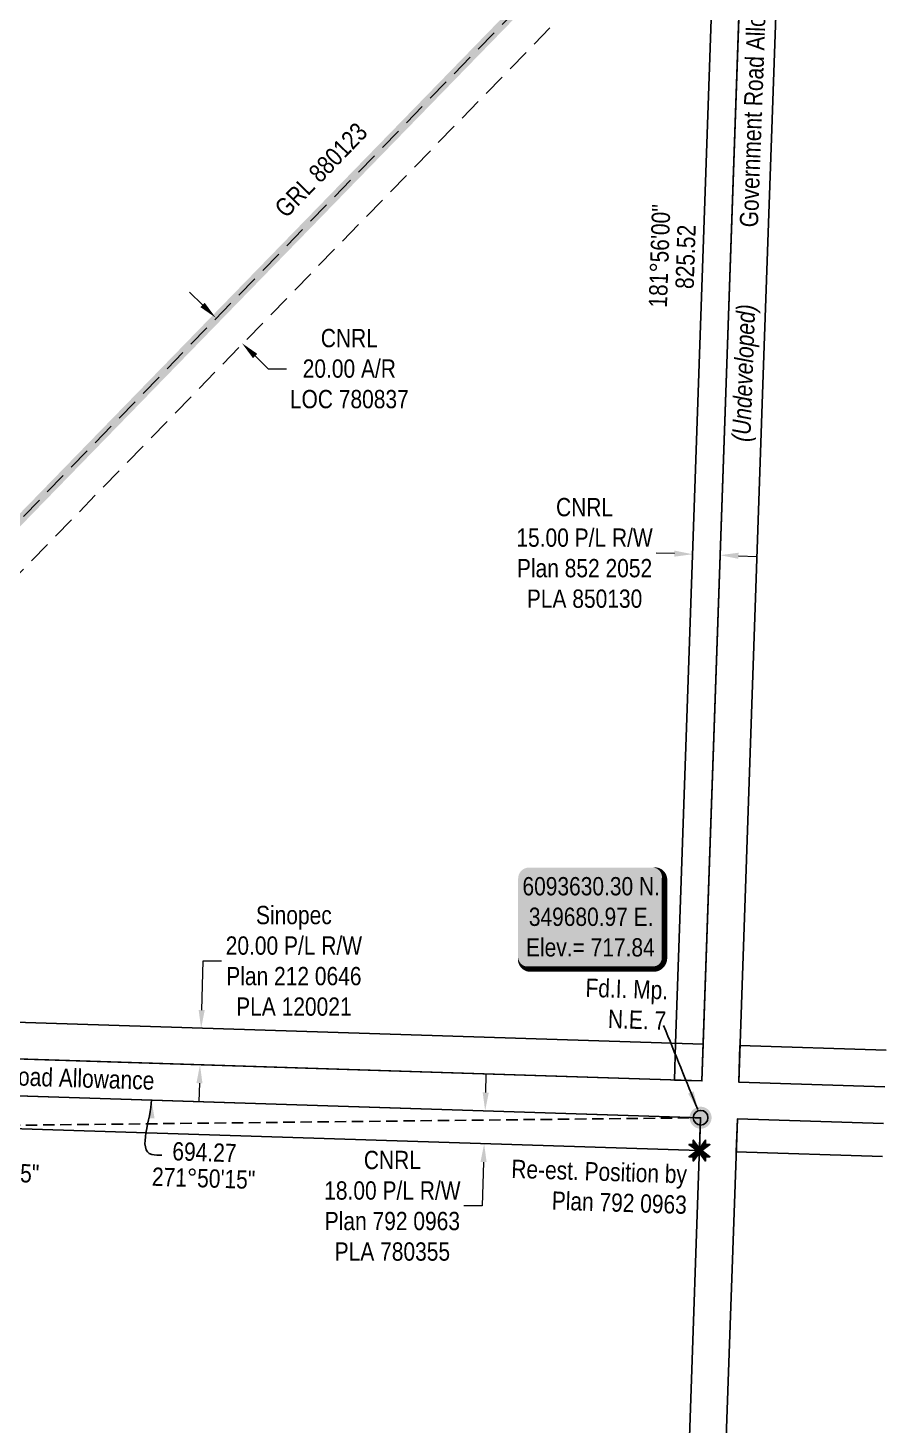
# Model space of a CAD drawing. Extents: x 345928 to 349876, y 6092726 to 6096361.
# Drawn here: x 349313 to 349782, y 6093462 to 6094226 of the extents above; entities that cross this region are included whole.
import ezdxf
from ezdxf.enums import TextEntityAlignment as Align

# ---------------------------------------------------------------- set-up
doc = ezdxf.new("R2010")
doc.units = 0
doc.header["$LTSCALE"] = 5
doc.header["$PDSIZE"] = 0.5
for name, pattern in [('CENTERLINEX3', [5, 2.5, -1, 0.5, -1]), ('foc-ACCESSROAD', [3.75, 2.5, -1.25]), ('foc-TIELINE', [1.875, 1.25, -0.625])]:
    doc.linetypes.add(name, pattern=pattern)
doc.layers.get('Defpoints').update_dxf_attribs({"color": 9})
doc.layers.add('AS-FMA BOUNDARY', color=7, linetype='Continuous', true_color=0x008f47, transparency=0.7)
doc.layers.add('AS-FMA-T', color=7, linetype='Continuous', true_color=0x00b386)
for name, color, linetype in [('C-AR', 13, 'foc-ACCESSROAD'), ('C-RW', 13, 'Continuous'), ('F-RW', 190, 'Continuous'), ('L-BD', 7, 'Continuous'), ('L-MON', 1, 'Continuous'), ('L-MON-T', 1, 'Continuous'), ('L-ROAD-T', 7, 'Continuous'), ('L-SEC', 7, 'Continuous'), ('L-TIE', 7, 'foc-TIELINE')]:
    doc.layers.add(name, color=color, linetype=linetype)
for name, color, linetype, lineweight in [('C-AR-T', 13, 'Continuous', 9), ('C-RW-T', 13, 'Continuous', 9), ('F-RW-T', 190, 'Continuous', 9), ('T-TEXT', 48, 'Continuous', 18)]:
    doc.layers.add(name, color=color, linetype=linetype, lineweight=lineweight)
doc.styles.add('80', font='ARIALN.TTF', dxfattribs={"height": 10})
doc.styles.add('80CG', font='ARIALN.TTF', dxfattribs={"height": 10})
doc.styles.add('80L', font='ARIALN.TTF', dxfattribs={"height": 10})
doc.styles.add('80LS', font='ARIALNI.TTF', dxfattribs={"height": 10})
doc.dimstyles.new('Compass 5 000', dxfattribs={"dimscale": 5, "dimtxt": 9, "dimasz": 2, "dimexe": 0.2, "dimexo": 0.0625, "dimgap": 0.5, "dimtad": 0, "dimtih": 1, "dimtoh": 1, "dimzin": 0, "dimdsep": 46, "dimtxsty": '80CG', "dimcen": 0.1, "dimse1": 1, "dimse2": 1, "dimclrd": 256, "dimclrt": 256, "dimaunit": 1, "dimadec": 4, "dimazin": 0, "dimtfac": 0.06, "dimtofl": 0, "dimtmove": 0, "dimatfit": 1, "dimfxl": 0.2, "dimtolj": 1, "dimtzin": 0, "dimlwd": -1, "dimarcsym": 0})

# ---------------------------------------------------------------- blocks, each defined once
blk = doc.blocks.new('*D376')
at = {"layer": 'C-AR-T', "transparency": 16777216}
for p, q in [((349408.87, 6094074.27), (349401.69, 6094081.23)), ((349437.57, 6094046.41), (349444.74, 6094039.44)), ((349444.74, 6094039.44), (349454.74, 6094039.44))]:
    blk.add_line(p, q, dxfattribs=at)
for points in [[(349410.03, 6094075.46), (349407.71, 6094073.07), (349416.04, 6094067.3)], [(349438.73, 6094047.6), (349436.4, 6094045.21), (349430.39, 6094053.37)]]:
    blk.add_solid(points, dxfattribs=at)
at = {"layer": 'Defpoints', "color": 0, "transparency": 16777216}
for p in [(349416.04, 6094067.3), (349318.02, 6093966.33), (349332.36, 6093952.41)]:
    blk.add_point(p, dxfattribs=at)
at = {"layer": 'C-AR-T', "transparency": 16777216, "insert": (349489.04, 6094039.44), "char_height": 10, "attachment_point": 5, "style": '80CG'}
blk.add_mtext('\\A1;CNRL\\P20.00 A/R\\PLOC 780837', dxfattribs=at)
blk = doc.blocks.new('*D382')
at = {"layer": 'Defpoints', "color": 0, "transparency": 16777216}
for p in [(349408.08, 6093679.1), (349414.04, 6093678.92), (349413.42, 6093658.94)]:
    blk.add_point(p, dxfattribs=at)
at = {"layer": 'F-RW-T', "transparency": 16777216}
for p, q in [((349408.39, 6093689.1), (349409.22, 6093715.93)), ((349409.22, 6093715.93), (349419.22, 6093715.93)), ((349407.16, 6093649.13), (349406.85, 6093639.13))]:
    blk.add_line(p, q, dxfattribs=at)
for points in [[(349406.73, 6093689.15), (349410.06, 6093689.04), (349408.08, 6093679.1)], [(349405.49, 6093649.18), (349408.82, 6093649.08), (349407.47, 6093659.12)]]:
    blk.add_solid(points, dxfattribs=at)
at = {"layer": 'F-RW-T', "transparency": 16777216, "insert": (349458.76, 6093715.93), "char_height": 10, "attachment_point": 5, "style": '80CG'}
blk.add_mtext('\\A1;Sinopec\\P20.00 P/L R/W\\PPlan 212 0646\\PPLA 120021', dxfattribs=at)
blk = doc.blocks.new('*D383')
at = {"layer": 'C-RW-T', "transparency": 16777216}
for p, q in [((349563.57, 6093644.07), (349563.88, 6093654.06)), ((349562.39, 6093606.09), (349561.65, 6093582.13)), ((349561.65, 6093582.13), (349551.65, 6093582.13))]:
    blk.add_line(p, q, dxfattribs=at)
for points in [[(349561.9, 6093644.12), (349565.23, 6093644.02), (349563.26, 6093634.07)], [(349560.73, 6093606.14), (349564.06, 6093606.04), (349562.7, 6093616.09)]]:
    blk.add_solid(points, dxfattribs=at)
at = {"layer": 'Defpoints', "color": 0, "transparency": 16777216}
for p in [(349051.64, 6093649.89), (349051.08, 6093631.9), (349562.7, 6093616.09)]:
    blk.add_point(p, dxfattribs=at)
at = {"layer": 'C-RW-T', "transparency": 16777216, "insert": (349512.57, 6093582.13), "char_height": 10, "attachment_point": 5, "style": '80CG'}
blk.add_mtext('\\A1;CNRL\\P18.00 P/L R/W\\PPlan 792 0963\\PPLA 780355', dxfattribs=at)
blk = doc.blocks.new('*D385')
at = {"layer": 'C-RW-T', "transparency": 16777216}
for p, q in [((349666.64, 6093938.43), (349656.65, 6093938.76)), ((349701.64, 6093937.25), (349711.63, 6093936.92))]:
    blk.add_line(p, q, dxfattribs=at)
for points in [[(349666.7, 6093940.09), (349666.59, 6093936.76), (349676.64, 6093938.09)], [(349701.69, 6093938.92), (349701.58, 6093935.59), (349691.64, 6093937.59)]]:
    blk.add_solid(points, dxfattribs=at)
at = {"layer": 'Defpoints', "color": 0, "transparency": 16777216}
for p in [(349676.84, 6093944.29), (349691.85, 6093943.79), (349676.64, 6093938.09)]:
    blk.add_point(p, dxfattribs=at)
at = {"layer": 'C-RW-T', "transparency": 16777216, "insert": (349617.56, 6093938.76), "char_height": 10, "attachment_point": 5, "style": '80CG'}
blk.add_mtext('\\A1;CNRL\\P15.00 P/L R/W\\PPlan 852 2052\\PPLA 850130', dxfattribs=at)
blk = doc.blocks.new('fdia')
at = {"color": 255, "const_width": 1}
blk.add_lwpolyline([(-0.5, 0, 1), (0.5, 0, 1)], format="xyb", close=True, dxfattribs=at)
blk = doc.blocks.new('Fdiaa')
blk.add_blockref('fdia', (0, 0))
blk = doc.blocks.new('fdib')
at = {"color": 1, "const_width": 1.6}
blk.add_lwpolyline([(-0.4, 0, 1), (0.4, 0, 1)], format="xyb", close=True, dxfattribs=at)
at = {"color": 1}
blk.add_circle((0, 0), 0.8, dxfattribs=at)
blk = doc.blocks.new('Fdibb')
blk.add_blockref('fdib', (0, 0))
blk = doc.blocks.new('fdicc')
for name in ['Fdibb', 'Fdiaa']:
    blk.add_blockref(name, (0, 0))
blk = doc.blocks.new('FDI')
blk.add_blockref('fdicc', (0, 0))
blk = doc.blocks.new('*U431')
h = blk.add_hatch(color=254)
edge = h.paths.add_edge_path()
edge.add_line((-34, -28.5), (34, -28.5))
edge.add_arc((34, -22.5), 6, 270, 360)
edge.add_line((40, -22.5), (40, 21))
edge.add_arc((34, 21), 6, 0, 90)
edge.add_line((34, 27), (-34, 27))
edge.add_arc((-34, 21), 6, 90, 180)
edge.add_line((-40, 21), (-40, -22.5))
edge.add_arc((-34, -22.5), 6, 180, 270)
at = {"color": 1, "flags": 128}
blk.add_lwpolyline([(-34, -28.5, 3, 3, 0), (34, -28.5, 3, 3, 0.414214), (40, -22.5, 3, 3, 0), (40, 21, 3, 0, 0.414214), (34, 27, 0, 0, 0), (-34, 27, 0, 0, 0.414214), (-40, 21, 0, 0, 0), (-40, -22.5, 0, 3, 0.414214)], format="xyseb", close=True, dxfattribs=at)
blk.add_lwpolyline([(-17, -2.79, 0, 10, 0), (0, 0, 5, 5, 0)], format="xyseb", dxfattribs=at)
at = {"color": 1, "style": '80'}
blk.add_attdef('ENTER_TEXT_001', (-36.68, -4.99), '', height=10, dxfattribs=at)
blk = doc.blocks.new('TEMP')
h = blk.add_hatch(color=255)
h.dxf.hatch_style = 1
h.paths.add_polyline_path([(0, 0.25), (-0.67, 1.15), (-0.67, 0.67), (-1.15, 0.67), (-0.25, 0), (-1.15, -0.67), (-0.67, -0.67), (-0.67, -1.15), (0, -0.25), (0.67, -1.15), (0.67, -0.67), (1.15, -0.67), (0.25, 0), (1.15, 0.67), (0.67, 0.67), (0.67, 1.15)])
h.paths.add_polyline_path([(0.57, 0.85), (0.57, 0.57), (0.85, 0.57), (0.08, 0), (0.85, -0.57), (0.57, -0.57), (0.57, -0.85), (0, -0.08), (-0.57, -0.85), (-0.57, -0.57), (-0.85, -0.57), (-0.08, 0), (-0.85, 0.57), (-0.57, 0.57), (-0.57, 0.85), (0, 0.08)], flags=16)
h = blk.add_hatch(color=1)
h.dxf.hatch_style = 1
h.paths.add_polyline_path([(0, 0.08), (-0.57, 0.85), (-0.57, 0.57), (-0.85, 0.57), (-0.08, 0), (-0.85, -0.57), (-0.57, -0.57), (-0.57, -0.85), (0, -0.08), (0.57, -0.85), (0.57, -0.57), (0.85, -0.57), (0.08, 0), (0.85, 0.57), (0.57, 0.57), (0.57, 0.85)])
at = {"color": 1}
for p, q in [((-0.08, 0), (0.08, 0)), ((0, 0.08), (0, -0.08))]:
    blk.add_line(p, q, dxfattribs=at)
at = {"color": 255, "flags": 128}
blk.add_lwpolyline([(-0.25, 0), (-1.15, 0.67), (-0.67, 0.67), (-0.67, 1.15), (0, 0.25), (0.67, 1.15), (0.67, 0.67), (1.15, 0.67), (0.25, 0), (1.15, -0.67), (0.67, -0.67), (0.67, -1.15), (0, -0.25), (-0.67, -1.15), (-0.67, -0.67), (-1.15, -0.67)], close=True, dxfattribs=at)
at = {"color": 1, "flags": 128}
blk.add_lwpolyline([(-0.08, 0), (-0.85, 0.57), (-0.57, 0.57), (-0.57, 0.85), (0, 0.08), (0.57, 0.85), (0.57, 0.57), (0.85, 0.57), (0.08, 0), (0.85, -0.57), (0.57, -0.57), (0.57, -0.85), (0, -0.08), (-0.57, -0.85), (-0.57, -0.57), (-0.85, -0.57)], close=True, dxfattribs=at)

msp = doc.modelspace()

# ---------------------------------------------------------------- linework, layer by layer
at = {"layer": 'AS-FMA BOUNDARY', "linetype": 'CENTERLINEX3', "const_width": 4.999, "flags": 128}
msp.add_lwpolyline([(349713.251, 6094554.703), (349708.81, 6094455.155), (349706.691, 6094365.32), (349691.079, 6094349.276), (349211.834, 6093856.846), (349217.172, 6094092.551), (349265.493, 6094090.938), (349269.829, 6094220.861), (349129.911, 6094225.529), (349125.576, 6094095.606), (349164.196, 6094094.319), (349182.185, 6094093.718), (349195.535, 6094093.273), (349197.182, 6094093.218), (349191.367, 6093835.778), (349027.192, 6093671.401), (349006.656, 6093672.061), (348878.236, 6093676.183), (348835.402, 6093677.533), (348753.288, 6093680.121), (348752.336, 6093680.152), (348118.824, 6093700.174), (348074.308, 6093701.584), (348074.662, 6093711.563), (348075.016, 6093721.517), (348075.654, 6093739.504), (348102.843, 6094505.238), (348106.383, 6094604.96)], dxfattribs=at)
at = {"layer": 'C-AR', "flags": 128}
msp.add_lwpolyline([(349054.575, 6093670.523), (349027.192, 6093671.401), (349191.367, 6093835.778), (349211.775, 6093856.786), (349690.888, 6094349.114), (349706.497, 6094365.154), (349705.464, 6094335.424), (349689.858, 6094319.387), (349211.179, 6093827.32), (349054.575, 6093670.523)], close=True, dxfattribs=at)
at = {"layer": 'C-RW'}
for points in [[(349713.063, 6094554.709), (349708.81, 6094455.155), (349706.497, 6094365.154), (349705.464, 6094335.424), (349682.32, 6093670.383), (349681.646, 6093650.399), (349666.657, 6093650.88), (349667.331, 6093670.864), (349689.858, 6094319.387), (349690.888, 6094349.114), (349693.822, 6094455.661), (349698.033, 6094555.179)], [(349780.262, 6093609.06), (349700.44, 6093611.653), (349701.068, 6093629.642), (349780.891, 6093627.049)]]:
    msp.add_lwpolyline(points, dxfattribs=at)
msp.add_lwpolyline([(348876.899, 6093638.094), (348073.145, 6093663.489), (348073.782, 6093681.474), (348877.614, 6093656.076), (349680.967, 6093630.295), (349680.338, 6093612.31), (348876.899, 6093638.094)], close=True, dxfattribs=at)
at = {"layer": 'F-RW'}
msp.add_lwpolyline([(348107.507, 6093730.781), (348125.129, 6093719.929), (348838.101, 6093697.471), (348878.934, 6093696.165), (349682.32, 6093670.383), (349681.646, 6093650.399), (348878.236, 6093676.182), (348835.412, 6093677.528), (348753.317, 6093680.116), (348752.365, 6093680.146), (348119.002, 6093700.163), (348101.483, 6093710.973), (348074.857, 6093711.74), (348075.204, 6093721.502), (348075.571, 6093731.862), (348107.507, 6093730.781)], close=True, dxfattribs=at)
msp.add_lwpolyline([(349781.589, 6093647.149), (349701.767, 6093649.742), (349702.461, 6093669.725), (349782.284, 6093667.132)], dxfattribs=at)
at = {"layer": 'L-SEC'}
for p, q in [((349709.612, 6094454.791), (349695.638, 6094052.593)), ((349715.741, 6094051.937), (349729.713, 6094454.131)), ((349695.638, 6094052.593), (349681.645, 6093650.399)), ((349701.767, 6093649.743), (349715.741, 6094051.937)), ((349681.645, 6093650.399), (349279.95, 6093663.29)), ((349781.589, 6093647.15), (349701.767, 6093649.743)), ((349279.25, 6093643.187), (349680.967, 6093630.295)), ((349680.967, 6093630.295), (349666.92, 6093228.388)), ((349687.021, 6093227.733), (349701.069, 6093629.641)), ((349701.069, 6093629.641), (349780.891, 6093627.049))]:
    msp.add_line(p, q, dxfattribs=at)
at = {"layer": 'L-TIE', "flags": 128}
msp.add_lwpolyline([(349031.093, 6093623.143), (349680.967, 6093630.295)], dxfattribs=at)

# ---------------------------------------------------------------- block references
at = {"layer": 'L-MON', "xscale": 4.998846199999987, "yscale": 4.998846199999987, "zscale": 4.998846199999987}
msp.add_blockref('FDI', (349680.967, 6093630.295), dxfattribs=at)

# ---------------------------------------------------------------- texts
at = {"layer": 'AS-FMA-T', "insert": (349447.337, 6094128.197), "char_height": 9.9918, "attachment_point": 1, "rotation": 45.847005, "style": '80L'}
msp.add_mtext_dynamic_manual_height_columns('GRL 880123', width=64.48926, gutter_width=50, heights=[0], dxfattribs=at)
at = {"layer": 'L-BD', "style": '80L'}
for s, rotation, p in [('181°56\'00"', 88.066725, (349658.512, 6094101.017)), ('825.52', 88.066725, (349672.75, 6094100.536)), ('694.27', 358.161909, (349409.906, 6093611.486)), ('271°50\'15"', 358.161909, (349291.466, 6093600.594)), ('271°50\'15"', 358.161909, (349409.449, 6093597.247))]:
    msp.add_text(s, height=9.9977, rotation=rotation, dxfattribs=at).set_placement(p, align=Align.MIDDLE_CENTER)
at = {"layer": 'L-ROAD-T', "style": '80L'}
for rotation, p in [(87.966598, (349709.935, 6094191.132)), (358.190376, (349308.087, 6093652.895))]:
    msp.add_text('Government Road Allowance', height=9.99766, rotation=rotation, dxfattribs=at).set_placement(p, align=Align.MIDDLE_CENTER)
at = {"layer": 'T-TEXT', "style": '80LS'}
msp.add_text('(Undeveloped)', height=9.99766, rotation=87.966598, dxfattribs=at).set_placement((349704.465, 6094037.078), align=Align.MIDDLE_CENTER)

# ---------------------------------------------------------------- dimensions: what is measured, and where the dimension line sits
at = {"layer": 'C-AR-T'}
dim = msp.add_linear_dim(base=(349416.045, 6094067.303), p1=(349332.365, 6093952.407), p2=(349318.019, 6093966.335), angle=135.847005, text='CNRL\\X20.00 A/R\\PLOC 780837', dimstyle='Compass 5 000', dxfattribs=at)
dim.commit()
dim.dimension.update_dxf_attribs({"geometry": '*D376', "text_midpoint": (349489.043, 6094039.442), "dimtype": 161})
at = {"layer": 'C-RW-T'}
for base, p1, p2, angle, text, picture, middle in [((349676.636, 6093938.092), (349691.851, 6093943.787), (349676.844, 6093944.29), 178.081666, 'CNRL\\X15.00 P/L R/W\\PPlan 852 2052\\PPLA 850130', '*D385', (349617.561, 6093938.761)), ((349562.703, 6093616.085), (349051.638, 6093649.887), (349051.082, 6093631.901), 268.229412, 'CNRL\\X18.00 P/L R/W\\PPlan 792 0963\\PPLA 780355', '*D383', (349512.568, 6093582.131))]:
    dim = msp.add_linear_dim(base=base, p1=p1, p2=p2, angle=angle, text=text, dimstyle='Compass 5 000', dxfattribs=at)
    dim.commit()
    dim.dimension.update_dxf_attribs({"geometry": picture, "text_midpoint": middle, "dimtype": 161})
at = {"layer": 'F-RW-T'}
dim = msp.add_linear_dim(base=(349408.084, 6093679.1), p1=(349413.423, 6093658.938), p2=(349414.04, 6093678.916), angle=88.230688, text='Sinopec\\X20.00 P/L R/W\\PPlan 212 0646\\PPLA 120021', dimstyle='Compass 5 000', dxfattribs=at)
dim.commit()
dim.dimension.update_dxf_attribs({"geometry": '*D382', "text_midpoint": (349458.762, 6093715.934), "dimtype": 161})

# ---------------------------------------------------------------- leaders
at = {"layer": 'L-BD', "path_type": 1}
msp.add_leader([(349380.939, 6093639.923), (349381.16, 6093610.15), (349386.646, 6093609.771)], dimstyle='Compass 5 000', override={"dimgap": 0.5, "dimtad": 0}, dxfattribs=at)

# ---------------------------------------------------------------- next in the draw order: texts
at = {"layer": 'L-MON-T', "char_height": 9.98157, "attachment_point": 1, "rotation": 358.161909, "style": '80L', "bg_fill": 3, "box_fill_scale": 1.15, "bg_fill_color": 256, "bg_fill_true_color": 256, "bg_fill_transparency": 0}
for s, width, insert in [('\\pi1.0598;Fd.I. Mp.\\P\\pi13.867;N.E. 7', 44.24751, (349617.213, 6093706.375)), ('\\pi1.0003;Re-est. Position by\\P\\pi23.66;Plan 792 0963', 95.99545, (349576.749, 6093607.454))]:
    msp.add_mtext_dynamic_manual_height_columns(s, width=width, gutter_width=49.881, heights=[0], dxfattribs=dict(at, insert=insert))

# ---------------------------------------------------------------- next in the draw order: block references
at = {"color": 2}
ref = msp.add_blockref('*U431', (349621.253, 6093739.983), dxfattribs=dict(at, xscale=0.9992322339481143, yscale=0.9992322339481143, zscale=0.9992322339481143))
ref.add_attrib('ENTER_TEXT_001', '6093630.30 N.', (349583.639, 6093751.75), dxfattribs={"color": 1, "height": 9.99232, "style": '80'})
ref.add_attrib('ENTER_TEXT_002', '349680.97 E.', (349587.112, 6093735.055), dxfattribs={"color": 1, "height": 9.99232, "style": '80'})
ref.add_attrib('ENTER_TEXT_003', 'Elev.= 717.84', (349585.568, 6093718.36), dxfattribs={"color": 1, "height": 9.99232, "style": '80'})
at = {"layer": 'L-MON', "color": 3, "xscale": 4.999999999999998, "yscale": 4.999999999999998, "zscale": 4.999999999999998}
msp.add_blockref('TEMP', (349680.338, 6093612.31), dxfattribs=at)

# ---------------------------------------------------------------- next in the draw order: leaders
at = {"layer": 'L-MON-T', "color": 3, "path_type": 1}
msp.add_leader([(349679.419, 6093634.827), (349660.746, 6093680.642)], dimstyle='Compass 5 000', override={"dimgap": 0.5, "dimtad": 0}, dxfattribs=at)

doc.saveas('drawing.dxf')
